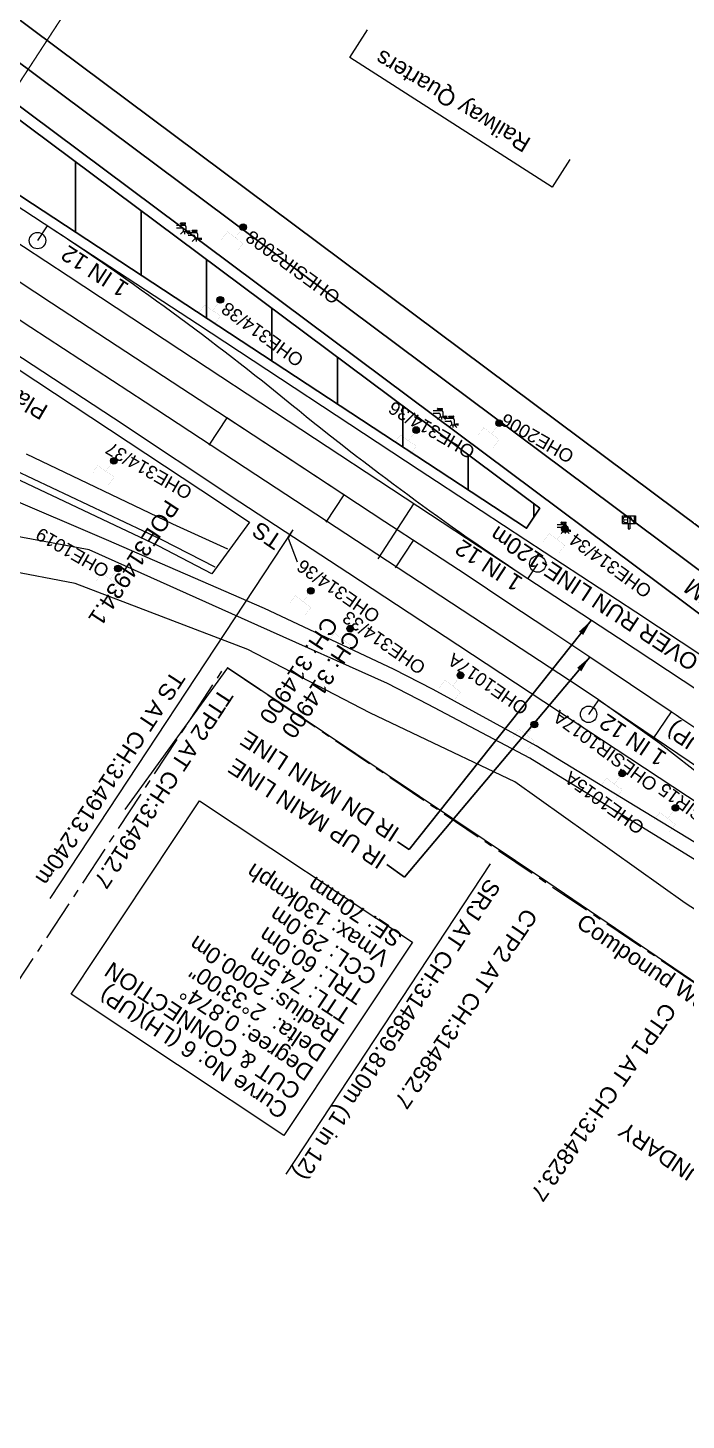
# Model space of a CAD drawing. Header units: metres. Extents: x 628572 to 633121, y 3388024 to 3391117.
# Drawn here: x 632702.7 to 632803.3, y 3388434.9 to 3388647.6 of the extents above; entities that cross this region are included whole.
import ezdxf
from ezdxf.enums import TextEntityAlignment as Align

# ---------------------------------------------------------------- set-up
doc = ezdxf.new("R2010")
doc.units = ezdxf.units.M
doc.header["$MEASUREMENT"] = 0
for name, pattern in [('CENTER', [2, 1.25, -0.25, 0.25, -0.25]), ('DASHED', [0.75, 0.5, -0.25]), ('PHANTOM2', [1.25, 0.625, -0.125, 0.125, -0.125, 0.125, -0.125])]:
    doc.linetypes.add(name, pattern=pattern)
for name, color, linetype, lineweight in [('Compound Wall', 251, 'Continuous', 0), ('Existing Chainage', 7, 'Continuous', 0), ('Existing IR Track', 143, 'Continuous', 0), ('Existing Railway Boundary', 7, 'CENTER', 0), ('MATCH LINE', 7, 'Continuous', 0), ('Name Board', 251, 'Continuous', 0), ('OHE MAST', 8, 'Continuous', 0), ('Platform', 251, 'Continuous', 0), ('Residential Building Pucca', 251, 'Continuous', 0), ("SIRHIND STN SRJ's", 251, 'Continuous', 0), ('Subroad Edge', 34, 'Continuous', 0), ('Tap', 8, 'Continuous', 0), ('Text', 251, 'Continuous', 0)]:
    doc.layers.add(name, color=color, linetype=linetype, lineweight=lineweight)
for name, color, linetype in [('Cut & Conn', 190, 'Continuous'), ('Cut & Conn curves up', 192, 'Continuous'), ('IR PROPOSALS', 190, 'Continuous')]:
    doc.layers.add(name, color=color, linetype=linetype)
doc.styles.add('NB', font='swissbo.ttf', dxfattribs={"height": 1.5})
doc.styles.add('notes', font='romans.shx', dxfattribs={"height": 2})
doc.styles.get("Standard").update_dxf_attribs({"font": 'arial.ttf'})
doc.styles.add('Style-Arial', font='arial.ttf')
doc.dimstyles.new('ISO-25', dxfattribs={"dimtxt": 2.5, "dimasz": 2.5, "dimexe": 1.25, "dimexo": 0.625, "dimtad": 1, "dimtxsty": 'Standard', "dimcen": 2.5, "dimadec": 0, "dimazin": 0, "dimtfac": 1, "dimtmove": 0, "dimatfit": 3, "dimfxl": 1, "dimarcsym": 0})

# ---------------------------------------------------------------- blocks, each defined once
blk = doc.blocks.new('NB')
for p, q in [((-0.98, 0.82), (-0.98, 1.98)), ((-0.98, 1.98), (0.98, 1.98)), ((-0.98, 0.82), (0.98, 0.82)), ((-0.13, 0.82), (-0.13, 0)), ((-0.13, 0), (0.13, 0)), ((0.13, 0.82), (0.13, 0)), ((0.98, 1.98), (0.98, 0.82))]:
    blk.add_line(p, q)
at = {"style": 'NB', "width": 1.025371}
blk.add_text('NB', height=0.988, rotation=180, dxfattribs=at).set_placement((-0.02, 1.38), align=Align.MIDDLE_CENTER)
blk = doc.blocks.new('TAP')
at = {"layer": 'Tap', "color": 8}
for p, q in [((-0.32, 0), (0.32, 0)), ((-1.01, -0.33), (0.24, -0.33)), ((-1.01, -0.75), (-0.18, -0.75)), ((-0.37, -0.12), (-0.37, -0.05)), ((-0.1, -0.17), (-0.32, -0.17)), ((-0.05, -0.22), (-0.05, -0.33)), ((0.03, -0.95), (0.03, -1.32)), ((0.03, -1.32), (0.45, -1.32)), ((0.05, -0.22), (0.05, -0.33)), ((0.1, -0.17), (0.32, -0.17)), ((0.37, -0.12), (0.37, -0.05)), ((0.45, -0.54), (0.45, -1.32))]:
    blk.add_line(p, q, dxfattribs=at)
at = {"layer": 'Tap', "color": 8, "linetype": 'DASHED'}
for p, q in [((-0.37, -1.72), (0.03, -1.32)), ((0.24, -1.32), (0.24, -1.72)), ((0.85, -1.72), (0.45, -1.32))]:
    blk.add_line(p, q, dxfattribs=at)
at = {"layer": 'Tap', "color": 8}
for centre, radius, start, end in [((-0.32, -0.05), 0.0499, 90, 180), ((0.32, -0.05), 0.0499, 0, 90), ((-0.32, -0.12), 0.0499, 180, 270), ((-0.18, -0.95), 0.208, 0, 90), ((-0.1, -0.22), 0.0499, 0, 90), ((0.1, -0.22), 0.0499, 90, 180), ((0.24, -0.54), 0.208, 0, 90), ((0.32, -0.12), 0.0499, 270, 0)]:
    blk.add_arc(centre, radius, start, end, dxfattribs=at)
at = {"layer": 'Tap', "color": 8, "ltscale": 5, "style": 'notes'}
blk.add_text('TAP', height=0.25, rotation=180, dxfattribs=at).set_placement((1.12, -1.15, -147.73))
blk = doc.blocks.new('OHE MAST')
h = blk.add_hatch(color=256)
edge = h.paths.add_edge_path()
edge.add_arc((0, 0), 0.514, 0, 360)
at = {"const_width": 0.01, "flags": 128}
for points in [[(1.5, 3.5), (1.5, 2), (-1.5, 2), (-1.5, 3.5)], [(0, 2), (0, 0)]]:
    blk.add_lwpolyline(points, dxfattribs=at)
blk.add_circle((0, 0), 0.514)

msp = doc.modelspace()

# ---------------------------------------------------------------- hatches: boundary and pattern name
at = {"layer": 'IR PROPOSALS'}
h = msp.add_hatch(dxfattribs=at)
h.set_pattern_fill('ANSI31', color=256, scale=80, angle=45)
h.set_pattern_definition([(90, (0, -1000), (-10, 2e-15), [])])
h.paths.add_polyline_path([(632210.59, 3388962.71), (632203.9, 3388952.55), (632209.59, 3388947.88), (632222.86, 3388937.63), (632240.29, 3388925.48), (632256.89, 3388913.88), (632778.9, 3388571.14), (632780.92, 3388574.2), (632666.97, 3388659.27, 0.015097), (632580.52, 3388719.84)])
h.paths.add_polyline_path([(632596.21, 3388702.59), (632537.66, 3388740.62), (632535.54, 3388737.36), (632594.09, 3388699.34)], flags=24)

# ---------------------------------------------------------------- linework, layer by layer
at = {"layer": 'Compound Wall', "flags": 128}
msp.add_lwpolyline([(632809.5, 3388467.25), (632815.55, 3388494.31), (632782.16, 3388517.02), (632733.22, 3388549.83), (632717.54, 3388528.17)], dxfattribs=at)
at = {"layer": 'Cut & Conn', "linetype": 'Continuous', "lineweight": 0, "flags": 128}
msp.add_lwpolyline([(632758.88, 3388565.1), (632761.63, 3388569.28)], dxfattribs=at)
at = {"layer": 'Cut & Conn curves up', "lineweight": 0, "flags": 128}
for points in [[(632733.13, 3388587.99), (632730.39, 3388583.81)], [(632751, 3388576.26), (632748.26, 3388572.08)], [(632801, 3388543.09), (632798.2, 3388538.95)]]:
    msp.add_lwpolyline(points, dxfattribs=at)
at = {"layer": 'Cut & Conn curves up', "lineweight": 0}
msp.add_lwpolyline([(632741.84, 3388478.35), (632709.33, 3388499.95), (632728.96, 3388529.49), (632761.47, 3388507.89)], close=True, dxfattribs=at)
at = {"layer": 'Existing Chainage', "color": 7, "linetype": 'Continuous', "lineweight": 13, "flags": 128}
msp.add_lwpolyline([(632756.22, 3388566.49), (632761.71, 3388574.85)], dxfattribs=at)
at = {"layer": 'Existing IR Track', "flags": 128}
for points in [[(632752.79, 3388575.08), (632739.95, 3388583.52), (632723.46, 3388594.33), (632706.35, 3388605.55), (632688.93, 3388616.97), (632679.15, 3388623.33), (632668.79, 3388630.07), (632650.33, 3388642.15), (632631.93, 3388654.19), (632619.37, 3388662.43), (632606.88, 3388670.63), (632590.29, 3388681.5), (632573.72, 3388692.36), (632555.27, 3388704.47), (632536.83, 3388716.57), (632520.28, 3388727.42), (632503.75, 3388738.26), (632488, 3388748.59), (632472.29, 3388758.9), (632457.11, 3388768.87), (632441.98, 3388778.81), (632427.37, 3388788.4), (632412.78, 3388797.99), (632396.04, 3388808.99)], [(633005.34, 3388390.65), (632986.41, 3388403.47), (632962.36, 3388419.55), (632938.99, 3388434.95), (632859.39, 3388487.16), (632833.77, 3388504.05), (632807.34, 3388521.48), (632794.34, 3388529.4), (632780.37, 3388537.92), (632764.65, 3388546.52), (632758.6, 3388549.63), (632738.86, 3388558.9), (632714.72, 3388569.36), (632683.5, 3388582.69), (632670.73, 3388588.42), (632660.02, 3388593.75), (632637.3, 3388607.24), (632630.31, 3388611.72), (632604.9, 3388628.01), (632599.21, 3388631.77), (632573.61, 3388648.65)], [(632805.97, 3388551.45), (632795.61, 3388558.32), (632778.82, 3388569.33), (632765.13, 3388578.29), (632762.5, 3388580.01), (632728.65, 3388602.3), (632711.29, 3388613.68), (632694.37, 3388624.75)], [(632825.93, 3388532.67), (632818.15, 3388537.71), (632805.38, 3388546.13), (632792.94, 3388554.33), (632779.12, 3388563.41), (632762.28, 3388574.48), (632742.48, 3388587.5), (632725.95, 3388598.39), (632708.86, 3388609.63), (632691.76, 3388620.87)], [(632841.76, 3388504.92), (632810.07, 3388525.82), (632783.79, 3388543.14), (632768.39, 3388553.27), (632751.58, 3388564.35), (632735.11, 3388575.15), (632715.78, 3388587.95), (632700.43, 3388598.06), (632684.03, 3388608.86), (632678.32, 3388612.6)], [(632789.91, 3388544.95), (632789.91, 3388544.95), (632786.77, 3388547.03), (632770.72, 3388557.57), (632754.38, 3388568.27), (632737.54, 3388579.32), (632720.63, 3388590.39), (632703.18, 3388601.83), (632686.32, 3388612.9)], [(632743.14, 3388570.79), (632742.47, 3388569.64), (632743.87, 3388566.01)], [(632893.23, 3388464.92), (632877.25, 3388476.74), (632873.55, 3388479.85), (632869.44, 3388483.27), (632865.09, 3388486.92), (632858, 3388492.78), (632841.67, 3388504.98), (632828.72, 3388514.27), (632819.29, 3388521.8), (632812.88, 3388527.25), (632806.43, 3388532.66), (632799.28, 3388538.28), (632789.91, 3388544.95)]]:
    msp.add_lwpolyline(points, dxfattribs=at)
at = {"layer": 'Existing Railway Boundary', "ltscale": 5, "flags": 128}
msp.add_lwpolyline([(631983.38, 3389039.03), (631997.78, 3389029.42), (631998.05, 3389028.42), (632017.69, 3389013.38), (632054.76, 3388986.91), (632106.63, 3388955.86), (632154.95, 3388925.1), (632230.87, 3388876), (632261.28, 3388857.07), (632290.54, 3388840.27), (632385.66, 3388776.64), (632400.57, 3388766.54), (632397.54, 3388762.12), (632395.54, 3388759.11), (632389.3, 3388750.37), (632386.71, 3388746.97), (632380.08, 3388739.4), (632361.83, 3388715.06), (632365.14, 3388712.58), (632373.83, 3388706.87), (632388.43, 3388697.28), (632403.56, 3388687.34), (632418.79, 3388677.34), (632434.5, 3388667.03), (632450.25, 3388656.7), (632466.79, 3388645.86), (632483.32, 3388635.01), (632501.76, 3388622.91), (632520.25, 3388610.78), (632536.82, 3388599.92), (632553.36, 3388589.08), (632565.85, 3388580.89), (632578.47, 3388572.6), (632596.92, 3388560.53), (632615.49, 3388548.37), (632635.6, 3388535.3), (632652.84, 3388524), (632669.99, 3388512.74), (632686.41, 3388501.99), (632696.81, 3388495.16), (632732.87, 3388550.06), (632815.55, 3388494.31), (632865.83, 3388462.67), (632954.79, 3388408.18), (633025.15, 3388369.9), (633056.73, 3388353.89), (633065.14, 3388349.01), (633088.59, 3388329), (633094.78, 3388323.6)], dxfattribs=at)
at = {"layer": 'IR PROPOSALS', "linetype": 'Continuous', "lineweight": 0}
for p, q in [((632705.68, 3388617.35), (632704.19, 3388615.09)), ((632779.12, 3388563.41), (632780.61, 3388565.68))]:
    msp.add_line(p, q, dxfattribs=at)
at = {"layer": 'IR PROPOSALS'}
for points in [[(632179.96, 3388984.82), (632179.96, 3388984.82, 0.029296), (632203.53, 3388971.25), (632260.29, 3388942.86, -0.029296), (632283.86, 3388929.29), (632587.53, 3388729.93, -0.015097), (632674.06, 3388669.3), (632962.39, 3388454.03)], [(632203.9, 3388952.55), (632209.59, 3388947.88), (632222.86, 3388937.63), (632240.29, 3388925.48), (632256.89, 3388913.88), (632778.9, 3388571.14), (632780.92, 3388574.2), (632666.97, 3388659.27, 0.015097), (632580.52, 3388719.84), (632210.59, 3388962.71), (632203.9, 3388952.55)], [(633059.28, 3388375.44), (633059.28, 3388375.44, -0.009053), (633046.3, 3388384.77), (632823.24, 3388551.31), (632821.57, 3388552.56), (632671.02, 3388664.96, 0.015097), (632584.48, 3388725.59), (632243.31, 3388949.57, 0.029296), (632219.74, 3388963.14), (632219.74, 3388963.14)], [(632234.99, 3388948.69), (632581.44, 3388721.24, -0.015097), (632667.98, 3388660.62), (632903.87, 3388484.49)]]:
    msp.add_lwpolyline(points, format="xyb", dxfattribs=at)
at = {"layer": 'IR PROPOSALS', "linetype": 'Continuous', "lineweight": 0}
msp.add_lwpolyline([(632779.12, 3388563.41, -0.025378), (632743.06, 3388589.95, 0.02627), (632705.68, 3388617.35)], format="xyb", dxfattribs=at)
at = {"layer": 'IR PROPOSALS', "linetype": 'Continuous', "lineweight": 0, "flags": 128}
for points in [[(632824.9, 3388526.64, 0.003627), (632801, 3388543.09), (632794.79, 3388547.29), (632788.56, 3388551.47), (632782.32, 3388555.63), (632776.07, 3388559.77), (632769.81, 3388563.9), (632763.54, 3388568.03), (632757.27, 3388572.14), (632751, 3388576.26), (632733.13, 3388587.99)], [(632789.91, 3388544.95), (632842.02, 3388509.7, 0.016861), (632867.21, 3388493.87, -0.024461), (632903.4, 3388470.35), (632903.4, 3388470.35)]]:
    msp.add_lwpolyline(points, format="xyb", dxfattribs=at)
at = {"layer": 'IR PROPOSALS', "linetype": 'Continuous', "lineweight": 0}
for centre in [(632704.19, 3388615.09), (632780.61, 3388565.68)]:
    msp.add_circle(centre, 1.25, dxfattribs=at)
at = {"layer": 'MATCH LINE', "linetype": 'PHANTOM2', "ltscale": 15, "const_width": 0.2}
msp.add_lwpolyline([(632719.5, 3388666.94), (632644.42, 3388551.75)], dxfattribs=at)
at = {"layer": 'Platform', "flags": 128}
msp.add_lwpolyline([(632581.77, 3388673.63), (632670.4, 3388615.75), (632729.16, 3388577.01), (632736.6, 3388572.05), (632730.8, 3388564.18), (632722.73, 3388568.41), (632700.69, 3388578.84), (632672.22, 3388591.11), (632638.88, 3388610.42), (632606.58, 3388630.7), (632582.36, 3388647.63)], dxfattribs=at)
at = {"layer": 'Residential Building Pucca', "flags": 128}
msp.add_lwpolyline([(632785.5, 3388627.47), (632782.8, 3388623.26), (632751.9, 3388643.07), (632754.6, 3388647.28)], dxfattribs=at)
at = {"layer": "SIRHIND STN SRJ's", "color": 7}
msp.add_line((632789.91, 3388544.95), (632788.39, 3388542.71), dxfattribs=at)
at = {"layer": "SIRHIND STN SRJ's", "lineweight": 13, "flags": 128}
for points in [[(632706.12, 3388514.56), (632743.26, 3388570.9)], [(632742.16, 3388472.48), (632773.39, 3388519.85)]]:
    msp.add_lwpolyline(points, dxfattribs=at)
at = {"layer": "SIRHIND STN SRJ's", "color": 7}
msp.add_circle((632788.39, 3388542.71), 1.25, dxfattribs=at)
at = {"layer": 'Subroad Edge', "flags": 128}
for points in [[(632733.25, 3388567.93), (632724.85, 3388571.77), (632702.49, 3388582.44)], [(632731.31, 3388565.22), (632723.19, 3388569.39), (632700.79, 3388579.97)], [(632737.87, 3388556.26), (632712.06, 3388567.85), (632699.14, 3388570.26), (632685.83, 3388567.94)], [(632736.3, 3388552.62), (632709.96, 3388562.68), (632699.29, 3388564.74), (632688.92, 3388563.52), (632680.48, 3388555.13), (632662.23, 3388526.16)], [(632982.88, 3388397.02), (632985.43, 3388401.96), (632961.51, 3388418.06), (632935.66, 3388435.03), (632913.23, 3388449.67), (632892.46, 3388463.25), (632874.8, 3388473.19), (632857.38, 3388485.07), (632806.31, 3388519.45), (632779.43, 3388536.03), (632763.88, 3388544.22), (632757.67, 3388547.42), (632737.87, 3388556.26)], [(632982.88, 3388397.02), (632956.46, 3388411.34), (632931.86, 3388427.15), (632908.81, 3388441.8), (632871.45, 3388467.9), (632854.1, 3388480.89), (632803.12, 3388513.88), (632777.14, 3388532.39), (632761.49, 3388539.81), (632754.97, 3388542.96), (632736.3, 3388552.62)]]:
    msp.add_lwpolyline(points, dxfattribs=at)

# ---------------------------------------------------------------- block references
at = {"layer": 'Name Board'}
msp.add_blockref('NB', (632794.55, 3388571.05), dxfattribs=at)
at = {"layer": 'OHE MAST', "color": 2, "rotation": 143.3908318566117}
for p in [(632735.62, 3388617.14), (632732.12, 3388606.03), (632774.72, 3388587.2), (632762.05, 3388586.14), (632715.85, 3388581.45), (632784.76, 3388571.04), (632716.49, 3388565), (632745.95, 3388561.58), (632751.96, 3388555.8), (632768.81, 3388548.67), (632780.1, 3388541.15), (632793.53, 3388533.69), (632801.65, 3388528.43)]:
    msp.add_blockref('OHE MAST', p, dxfattribs=at)
at = {"layer": 'Tap'}
for p in [(632726.42, 3388617.78), (632728.2, 3388616.66), (632765.67, 3388589.46), (632767.42, 3388588.27), (632784.57, 3388572.06)]:
    msp.add_blockref('TAP', p, dxfattribs=at)

# ---------------------------------------------------------------- texts
at = {"layer": 'Cut & Conn', "linetype": 'Continuous', "lineweight": 0, "insert": (632752.6, 3388555.05), "char_height": 2.5, "attachment_point": 4, "rotation": 236.6901, "line_spacing_factor": 0.6, "style": 'Style-Arial'}
msp.add_mtext('CH: 314900', dxfattribs=at)
at = {"layer": 'Cut & Conn curves up', "lineweight": 0, "style": 'Style-Arial'}
msp.add_text('Curve No: 6 (UP)', height=2.5, rotation=146.9026, dxfattribs=at).set_placement((632823.78, 3388527.07))
at = {"layer": 'Cut & Conn curves up', "lineweight": 0, "char_height": 2.5, "style": 'Style-Arial'}
for s, insert, attachment_point, rotation, line_spacing_factor in [('POE314934.1', (632724.9, 3388575.03), 4, 236.7287, 0.6), ('TTP2 AT CH:314912.7', (632733.16, 3388546.22), 4, 236.7287, 0.6), ('Curve No: 6 (LH)(UP)\\PCUT & CONNECTION\\PDegree: 0.874%%D\\PDelta:  2%%D33\'00"\\PRadius: 2000.0m\\PTTL: 74.5m\\PTRL: 60.0m\\PCCL: 29.0m\\PVmax: 130kmph\\PSE: 70mm', (632760.17, 3388509.07), 7, 146.3963, 0.84), ('CTP2 AT CH:314852.7', (632779.71, 3388512.6), 4, 235.8693, 0.6), ('CTP1 AT CH:314823.7', (632800.93, 3388498.19), 4, 235.0381, 0.6)]:
    msp.add_mtext(s, dxfattribs=dict(at, insert=insert, attachment_point=attachment_point, rotation=rotation, line_spacing_factor=line_spacing_factor))
at = {"layer": 'Existing Chainage', "color": 7, "lineweight": 0, "insert": (632749.23, 3388557.18), "char_height": 2.5, "attachment_point": 4, "rotation": 236.6718, "line_spacing_factor": 0.6, "style": 'Style-Arial'}
msp.add_mtext('CH: 314900', dxfattribs=at)
at = {"layer": 'Existing IR Track', "style": 'Style-Arial'}
msp.add_text('OVER RUN LINE-120m', height=2.5, rotation=146.7042, dxfattribs=at).set_placement((632805.41, 3388551.27))
at = {"layer": 'Existing IR Track', "color": 7, "lineweight": 0}
for s, p in [('IR DN MAIN LINE', (632735.57, 3388539.32)), ('IR UP MAIN LINE', (632733.73, 3388535.09))]:
    msp.add_text(s, height=2.5, rotation=147, dxfattribs=at).set_placement(p, align=Align.MIDDLE_RIGHT)
at = {"layer": 'Existing Railway Boundary', "linetype": 'Continuous', "ltscale": 5}
msp.add_text('EXISTING RAILWAY BOUNDARY', height=2.5, rotation=146.5, dxfattribs=at).set_placement((632794.05, 3388480.61), align=Align.RIGHT)
at = {"layer": 'IR PROPOSALS', "linetype": 'Continuous', "lineweight": 0}
for s, rotation, p in [('1 IN 12', 146.8869, (632718.33, 3388608.36)), ('1 IN 12', 146.8869, (632778.52, 3388563.41)), ('FM', 144.2063, (632808.27, 3388560.67))]:
    msp.add_text(s, height=2.5, rotation=rotation, dxfattribs=at).set_placement(p)
at = {"layer": 'OHE MAST'}
for s, rotation, p in [('OHESIR2008', 144, (632736.94, 3388616.79)), ('OHE314/38', 144, (632733.23, 3388605.84)), ('OHE314/36', 150, (632758.58, 3388590.65)), ('OHE2006', 150, (632775.73, 3388588.82)), ('OHE314/37', 150, (632715.38, 3388584.44)), ('OHE1019', 150, (632704.71, 3388571.34)), ('OHE314/34', 144, (632786.41, 3388570.54)), ('OHE314/36', 145.131, (632744.73, 3388566.51)), ('OHE314/33', 145.131, (632751.7, 3388558.64)), ('OHE1017A', 145.131, (632767.79, 3388552.17)), ('OHESIR1017A', 143.8884, (632783.92, 3388543.48)), ('OHE1015A', 144, (632785.68, 3388534.14)), ('OHESIR15', 144, (632800, 3388532.36))]:
    msp.add_text(s, height=2, rotation=rotation, dxfattribs=at).set_placement(p, align=Align.RIGHT)
at = {"layer": "SIRHIND STN SRJ's", "color": 7}
for s, p in [('TS', (632741.8, 3388569.8)), ('1 IN 12', (632800.51, 3388536.66))]:
    msp.add_text(s, height=2.5, rotation=145.9641, dxfattribs=at).set_placement(p)
at = {"layer": "SIRHIND STN SRJ's", "lineweight": 13, "char_height": 2.5, "attachment_point": 4, "rotation": 236.6069, "line_spacing_factor": 0.648, "style": 'Style-Arial'}
for s, insert, width in [('\\A1;TS AT {\\A0;CH:314913.240m}', (632725.82, 3388548.91), 56.7826), ('\\A1;SRJ AT {\\A0;CH:314859.810m (1 in 12)}', (632773.72, 3388517.33), 53.9825)]:
    msp.add_mtext(s, dxfattribs=dict(at, insert=insert, width=width))
at = {"layer": 'Text'}
for s, rotation, p in [('Railway Quarters', 149.0036, (632779.76, 3388630.57)), ('Compound Wall', 325.9682, (632786.32, 3388510.35))]:
    msp.add_text(s, height=2.5, rotation=rotation, dxfattribs=at).set_placement(p)
at = {"layer": 'Text', "width": 0.999999}
msp.add_text('Platform-1', height=2.5, rotation=149.3352, dxfattribs=at).set_placement((632706, 3388589.71))

# ---------------------------------------------------------------- leaders
at = {"layer": 'Existing IR Track', "color": 7, "lineweight": 0}
for points in [[(632788.79, 3388557.05), (632760.95, 3388522.06), (632759.18, 3388523.23)], [(632788.56, 3388551.47), (632760.28, 3388517.84), (632757.55, 3388519.78)]]:
    msp.add_leader(points, dimstyle='ISO-25', override={"dimtxt": 3, "dimtad": 0}, dxfattribs=at)

doc.saveas('drawing.dxf')
